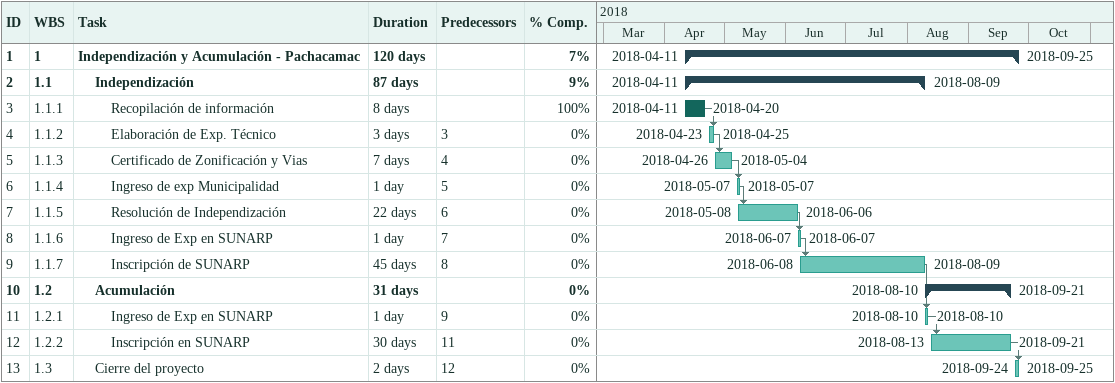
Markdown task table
| ID | WBS | Task | Duration | Start | Finish | Predecessors | % complete |
|---|---|---|---|---|---|---|---|
| 1 | 1 | **Independización y Acumulación - Pachacamac** | 120d | 2018-04-11 | 2018-09-25 |  | 7 |
| 2 | 1.1 | **Independización** | 87d | 2018-04-11 | 2018-08-09 |  | 9 |
| 3 | 1.1.1 | Recopilación de información | 8d | 2018-04-11 | 2018-04-20 |  | 100 |
| 4 | 1.1.2 | Elaboración de Exp. Técnico | 3d | 2018-04-23 | 2018-04-25 | 3 | 0 |
| 5 | 1.1.3 | Certificado de Zonificación y Vias | 7d | 2018-04-26 | 2018-05-04 | 4 | 0 |
| 6 | 1.1.4 | Ingreso de exp Municipalidad | 1d | 2018-05-07 | 2018-05-07 | 5 | 0 |
| 7 | 1.1.5 | Resolución de Independización | 22d | 2018-05-08 | 2018-06-06 | 6 | 0 |
| 8 | 1.1.6 | Ingreso de Exp en SUNARP | 1d | 2018-06-07 | 2018-06-07 | 7 | 0 |
| 9 | 1.1.7 | Inscripción de SUNARP | 45d | 2018-06-08 | 2018-08-09 | 8 | 0 |
| 10 | 1.2 | **Acumulación** | 31d | 2018-08-10 | 2018-09-21 |  | 0 |
| 11 | 1.2.1 | Ingreso de Exp en SUNARP | 1d | 2018-08-10 | 2018-08-10 | 9 | 0 |
| 12 | 1.2.2 | Inscripción en SUNARP | 30d | 2018-08-13 | 2018-09-21 | 11 | 0 |
| 13 | 1.3 | Cierre del proyecto | 2d | 2018-09-24 | 2018-09-25 | 12 | 0 |
